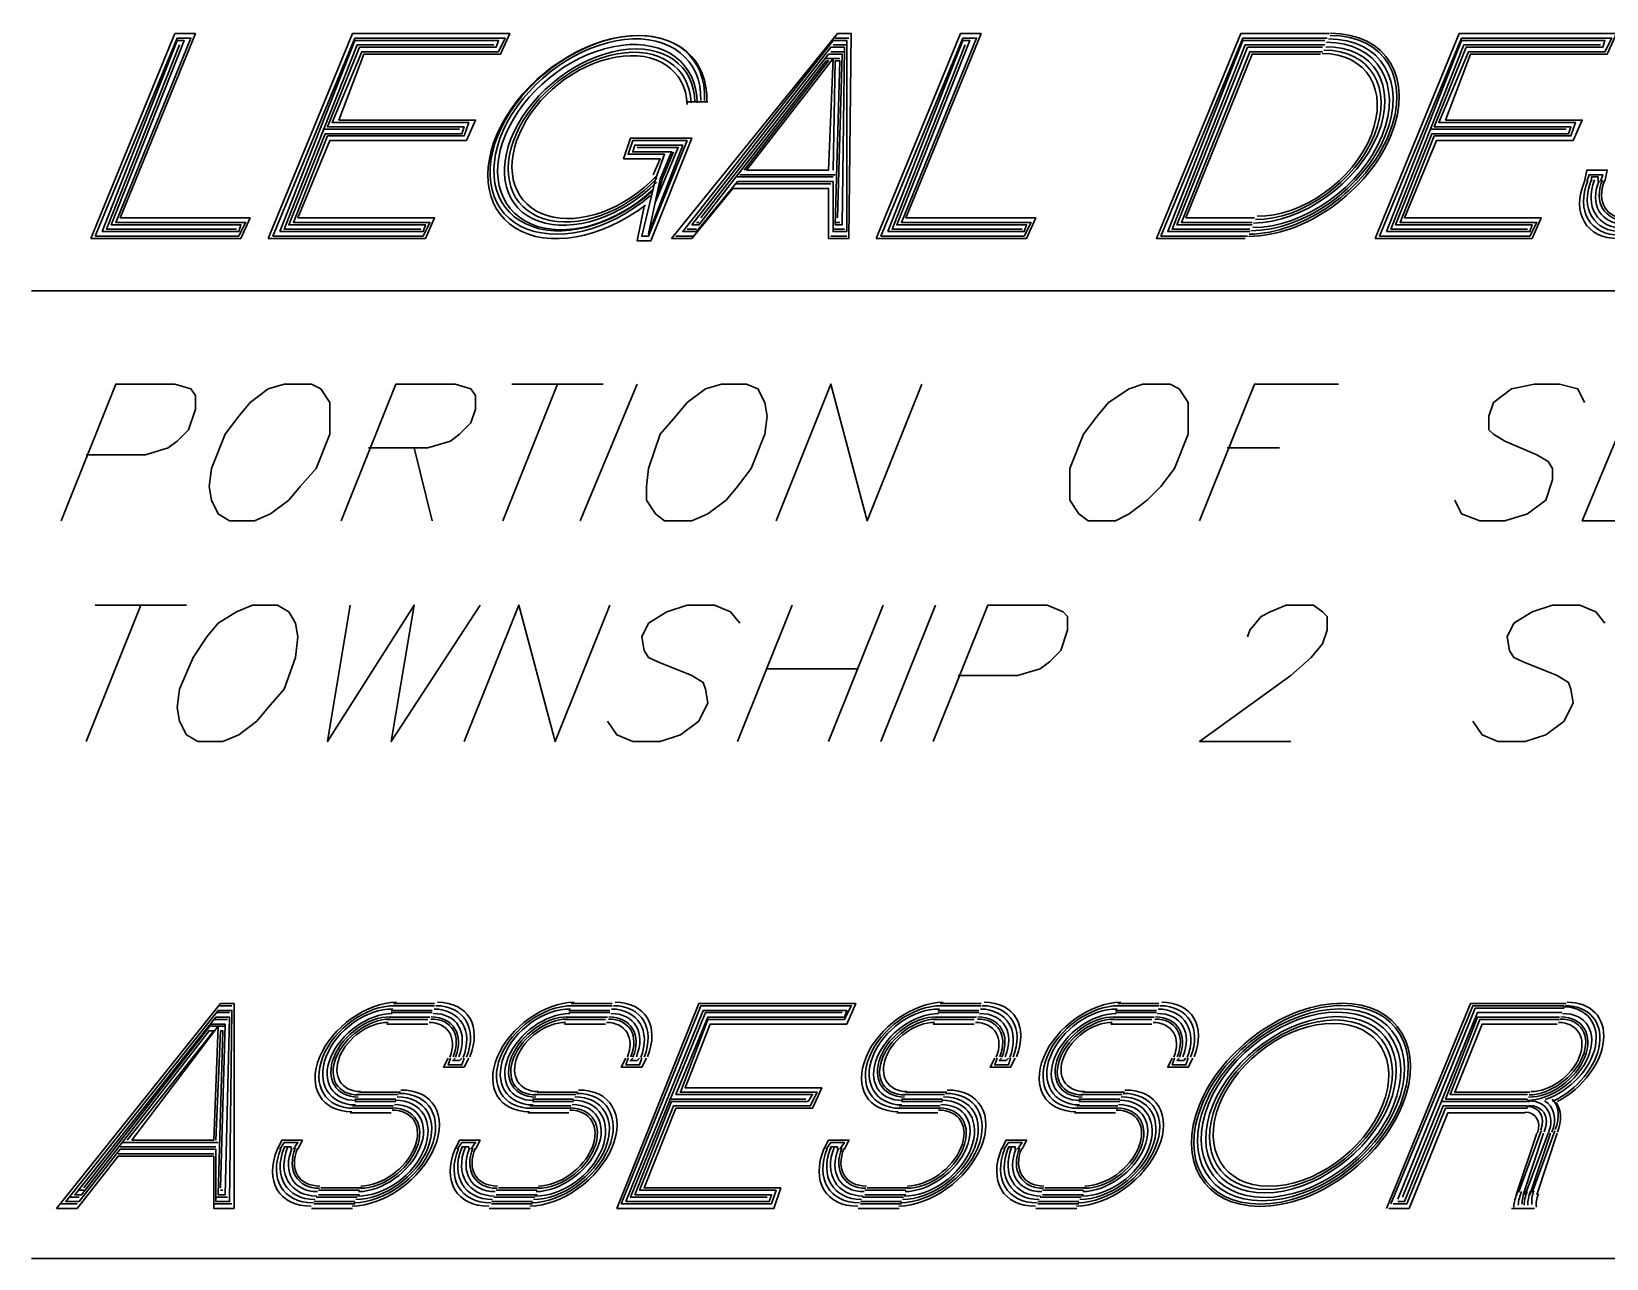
# Model space of a CAD drawing. Header units: feet. Extents: x 7 to 2308, y -319 to 1396.
# Drawn here: x 297.37 to 334.24, y 1362.48 to 1391.21 of the extents above; entities that cross this region are included whole.
import ezdxf

# ---------------------------------------------------------------- set-up
doc = ezdxf.new("R2010")
doc.units = ezdxf.units.FT
doc.header["$MEASUREMENT"] = 0
doc.layers.add('PDF_TBLKTXT', color=7, linetype='Continuous')

msp = doc.modelspace()

# ---------------------------------------------------------------- linework, layer by layer
at = {"layer": 'PDF_TBLKTXT', "lineweight": 30}
for points in [[(298.754, 1386.363), (300.726, 1391.161), (301.206, 1391.161), (299.447, 1386.842), (302.486, 1386.842), (302.272, 1386.363)], [(298.861, 1386.416), (300.78, 1391.054), (301.1, 1391.054), (299.34, 1386.736), (302.379, 1386.736), (302.219, 1386.416)], [(299.02, 1386.523), (300.78, 1391.001), (300.94, 1391.001), (299.234, 1386.682), (302.272, 1386.682), (302.219, 1386.523)], [(302.912, 1386.363), (304.885, 1391.161), (308.563, 1391.161), (308.35, 1390.681), (305.151, 1390.681), (304.565, 1389.135), (307.763, 1389.135), (307.55, 1388.655), (304.352, 1388.655), (303.605, 1386.842), (306.804, 1386.842), (306.591, 1386.363)], [(303.019, 1386.416), (304.938, 1391.054), (308.456, 1391.054), (308.297, 1390.734), (305.098, 1390.734), (304.405, 1389.081), (307.603, 1389.081), (307.497, 1388.762), (304.298, 1388.762), (303.499, 1386.736), (306.697, 1386.736), (306.537, 1386.416)], [(303.179, 1386.523), (304.938, 1391.001), (308.297, 1391.001), (308.243, 1390.841), (305.045, 1390.841), (304.298, 1388.975), (307.497, 1388.975), (307.444, 1388.815), (304.245, 1388.815), (303.392, 1386.682), (306.591, 1386.682), (306.537, 1386.523)], [(312.348, 1386.363), (316.24, 1391.161), (316.56, 1391.161), (316.506, 1386.363), (316.027, 1386.363), (316.027, 1387.535), (313.788, 1387.535), (312.828, 1386.363)], [(312.935, 1386.523), (312.615, 1386.523), (316.133, 1391.001), (316.453, 1391.001), (316.453, 1386.523), (316.133, 1386.523), (316.133, 1387.695), (313.894, 1387.695)], [(317.146, 1386.363), (319.119, 1391.161), (319.598, 1391.161), (317.839, 1386.842), (320.878, 1386.842), (320.665, 1386.363)], [(317.253, 1386.416), (319.172, 1391.054), (319.492, 1391.054), (317.732, 1386.736), (320.771, 1386.736), (320.611, 1386.416)], [(317.413, 1386.523), (319.172, 1391.001), (319.332, 1391.001), (317.626, 1386.682), (320.665, 1386.682), (320.611, 1386.523)], [(328.821, 1386.363), (330.794, 1391.161), (334.472, 1391.161), (334.259, 1390.681), (331.06, 1390.681), (330.474, 1389.135), (333.672, 1389.135), (333.459, 1388.655), (330.26, 1388.655), (329.514, 1386.842), (332.713, 1386.842), (332.5, 1386.363)], [(328.928, 1386.416), (330.847, 1391.054), (334.365, 1391.054), (334.205, 1390.734), (331.007, 1390.734), (330.314, 1389.081), (333.512, 1389.081), (333.406, 1388.762), (330.207, 1388.762), (329.407, 1386.736), (332.606, 1386.736), (332.446, 1386.416)], [(329.088, 1386.523), (330.847, 1391.001), (334.205, 1391.001), (334.152, 1390.841), (330.953, 1390.841), (330.207, 1388.975), (333.406, 1388.975), (333.352, 1388.815), (330.154, 1388.815), (329.301, 1386.682), (332.5, 1386.682), (332.446, 1386.523)], [(314.107, 1387.962), (316.133, 1390.574), (316.027, 1387.962)], [(312.721, 1388.655), (311.442, 1388.655), (311.335, 1388.335), (312.188, 1388.335), (311.975, 1387.749), (311.655, 1386.416), (311.815, 1386.416)], [(312.615, 1388.548), (311.495, 1388.548), (311.442, 1388.388), (312.348, 1388.388), (312.082, 1387.749), (311.815, 1386.469)], [(303.285, 1382.951), (302.912, 1382.844), (302.486, 1382.524), (302.219, 1382.204), (301.899, 1381.778), (301.579, 1380.978), (301.526, 1380.552), (301.579, 1380.232), (301.739, 1379.912), (302.006, 1379.752), (302.592, 1379.752), (302.965, 1379.912), (303.392, 1380.232), (303.659, 1380.552), (304.032, 1380.978), (304.352, 1381.778), (304.352, 1382.204), (304.352, 1382.524), (304.138, 1382.844), (303.925, 1382.951)], [(313.521, 1382.951), (313.148, 1382.844), (312.721, 1382.524), (312.455, 1382.204), (312.082, 1381.778), (311.815, 1380.978), (311.762, 1380.552), (311.762, 1380.232), (311.975, 1379.912), (312.188, 1379.752), (312.828, 1379.752), (313.201, 1379.912), (313.628, 1380.232), (313.894, 1380.552), (314.214, 1380.978), (314.534, 1381.778), (314.587, 1382.204), (314.534, 1382.524), (314.374, 1382.844), (314.107, 1382.951)], [(323.383, 1382.951), (323.064, 1382.844), (322.584, 1382.524), (322.317, 1382.204), (321.997, 1381.778), (321.677, 1380.978), (321.677, 1380.552), (321.677, 1380.232), (321.891, 1379.912), (322.104, 1379.752), (322.744, 1379.752), (323.064, 1379.912), (323.49, 1380.232), (323.81, 1380.552), (324.13, 1380.978), (324.45, 1381.778), (324.45, 1382.204), (324.45, 1382.524), (324.236, 1382.844), (324.023, 1382.951)], [(302.539, 1377.78), (302.166, 1377.62), (301.739, 1377.353), (301.473, 1377.033), (301.153, 1376.553), (300.833, 1375.807), (300.78, 1375.381), (300.833, 1375.061), (300.993, 1374.741), (301.26, 1374.581), (301.846, 1374.581), (302.219, 1374.741), (302.646, 1375.061), (302.912, 1375.381), (303.285, 1375.807), (303.552, 1376.553), (303.605, 1377.033), (303.552, 1377.353), (303.392, 1377.62), (303.125, 1377.78)], [(297.954, 1363.652), (301.793, 1368.45), (302.112, 1368.45), (302.112, 1363.652), (301.633, 1363.652), (301.633, 1364.878), (299.394, 1364.878), (298.434, 1363.652)], [(311.069, 1363.652), (312.988, 1368.45), (316.666, 1368.45), (316.453, 1367.97), (313.254, 1367.97), (312.668, 1366.478), (315.867, 1366.478), (315.653, 1365.998), (312.455, 1365.998), (311.708, 1364.132), (314.907, 1364.132), (314.747, 1363.652)], [(311.175, 1363.759), (313.041, 1368.397), (316.56, 1368.397), (316.4, 1368.077), (313.201, 1368.077), (312.561, 1366.371), (315.76, 1366.371), (315.6, 1366.051), (312.401, 1366.051), (311.602, 1364.079), (314.8, 1364.079), (314.694, 1363.759)], [(298.487, 1363.812), (298.168, 1363.812), (301.739, 1368.29), (302.059, 1368.29), (302.006, 1363.812), (301.686, 1363.812), (301.686, 1365.038), (299.447, 1365.038)], [(311.282, 1363.812), (313.094, 1368.29), (316.453, 1368.29), (316.4, 1368.13), (313.201, 1368.13), (312.455, 1366.318), (315.653, 1366.318), (315.547, 1366.158), (312.348, 1366.158), (311.495, 1363.972), (314.694, 1363.972), (314.64, 1363.812)], [(299.714, 1365.252), (301.739, 1367.917), (301.633, 1365.252)]]:
    msp.add_lwpolyline(points, close=True, dxfattribs=at)
for points in [[(300.833, 1390.894), (299.127, 1386.576), (302.166, 1386.576)], [(306.484, 1386.576), (303.285, 1386.576), (304.991, 1390.894), (308.19, 1390.894)], [(314.054, 1387.962), (316.027, 1390.521), (315.973, 1390.521), (312.988, 1386.682), (312.828, 1386.682), (316.08, 1390.841), (316.4, 1390.841), (316.346, 1386.682), (316.186, 1386.682), (316.293, 1390.521), (316.186, 1390.521), (316.133, 1387.962)], [(316.453, 1390.894), (316.133, 1390.894)], [(316.186, 1391.054), (316.506, 1391.054)], [(319.225, 1390.894), (317.519, 1386.576), (320.558, 1386.576)], [(325.782, 1386.363), (323.703, 1386.363), (325.676, 1391.161), (327.755, 1391.161)], [(325.836, 1386.416), (323.81, 1386.416), (325.729, 1391.054), (327.702, 1391.054)], [(325.889, 1386.523), (323.97, 1386.523), (325.729, 1391.001), (327.648, 1391.001)], [(325.889, 1386.576), (324.076, 1386.576), (325.782, 1390.894), (327.648, 1390.894)], [(325.942, 1386.682), (324.183, 1386.682), (325.836, 1390.841), (327.595, 1390.841)], [(332.393, 1386.576), (329.194, 1386.576), (330.9, 1390.894), (334.099, 1390.894)], [(313.041, 1386.842), (316.027, 1390.681), (316.346, 1390.681), (316.24, 1386.842)], [(316.293, 1390.574), (315.973, 1390.574)], [(316.08, 1390.734), (316.4, 1390.734)], [(325.942, 1386.736), (324.29, 1386.736), (325.889, 1390.734), (327.595, 1390.734)], [(325.996, 1386.842), (324.396, 1386.842), (325.942, 1390.681), (327.542, 1390.681)], [(312.721, 1389.561), (313.201, 1389.561)], [(307.39, 1388.922), (304.192, 1388.922)], [(311.708, 1387.109), (311.548, 1386.309), (311.868, 1386.309), (312.828, 1388.708), (311.389, 1388.708), (311.229, 1388.228), (312.082, 1388.228), (311.922, 1387.855)], [(333.299, 1388.922), (330.101, 1388.922)], [(312.401, 1388.388), (312.135, 1387.749), (311.975, 1387.216), (312.508, 1388.495), (311.548, 1388.495)], [(334.205, 1387.695), (334.259, 1387.962), (333.779, 1387.962), (333.726, 1387.695)], [(316.08, 1387.642), (313.841, 1387.642)], [(313.894, 1387.802), (316.133, 1387.802)], [(316.186, 1387.855), (313.947, 1387.855)], [(334.099, 1387.695), (334.152, 1387.855), (333.832, 1387.855), (333.779, 1387.695)], [(334.046, 1387.695), (334.046, 1387.802), (333.886, 1387.802), (333.886, 1387.695)], [(312.455, 1386.416), (312.881, 1386.416)], [(312.935, 1386.576), (312.721, 1386.576)], [(312.935, 1386.736), (312.988, 1386.736)], [(316.453, 1386.416), (316.08, 1386.416)], [(316.133, 1386.576), (316.4, 1386.576)], [(316.293, 1386.736), (316.186, 1386.736)], [(366.778, 1385.136), (297.368, 1385.136)], [(298.061, 1379.752), (299.34, 1382.951), (300.726, 1382.951), (301.1, 1382.844), (301.206, 1382.684), (301.206, 1382.364), (301.046, 1381.885), (300.78, 1381.618), (300.566, 1381.458), (300.033, 1381.298), (298.647, 1381.298)], [(304.618, 1379.752), (305.898, 1382.951), (307.284, 1382.951), (307.657, 1382.844), (307.763, 1382.684), (307.763, 1382.364), (307.657, 1382.044), (307.39, 1381.778), (307.177, 1381.618), (306.644, 1381.458), (305.258, 1381.458)], [(309.683, 1382.951), (308.403, 1379.752)], [(308.616, 1382.951), (310.749, 1382.951)], [(311.548, 1382.951), (310.216, 1379.752)], [(314.8, 1379.752), (316.08, 1382.951), (316.933, 1379.752), (318.212, 1382.951)], [(324.716, 1379.752), (325.996, 1382.951), (327.968, 1382.951)], [(333.726, 1382.524), (333.566, 1382.844), (333.139, 1382.951), (332.553, 1382.951), (332.02, 1382.844), (331.593, 1382.524), (331.487, 1382.204), (331.487, 1381.885), (331.593, 1381.778), (331.86, 1381.618), (332.606, 1381.298), (332.873, 1381.138), (332.979, 1380.978), (332.979, 1380.712), (332.819, 1380.232), (332.393, 1379.912), (331.86, 1379.752), (331.273, 1379.752), (330.847, 1379.912), (330.687, 1380.232)], [(335.645, 1379.752), (333.672, 1379.752), (335.005, 1382.951), (336.978, 1382.951)], [(306.324, 1381.458), (306.751, 1379.752)], [(325.356, 1381.458), (326.582, 1381.458)], [(299.927, 1377.78), (298.647, 1374.581)], [(298.861, 1377.78), (300.993, 1377.78)], [(304.831, 1377.78), (304.298, 1374.581), (306.324, 1377.78), (305.791, 1374.581), (307.87, 1377.78)], [(307.497, 1374.581), (308.776, 1377.78), (309.629, 1374.581), (310.909, 1377.78)], [(313.947, 1377.353), (313.734, 1377.62), (313.361, 1377.78), (312.721, 1377.78), (312.241, 1377.62), (311.815, 1377.353), (311.655, 1377.033), (311.708, 1376.713), (311.815, 1376.553), (312.028, 1376.447), (312.828, 1376.127), (313.094, 1375.967), (313.148, 1375.807), (313.201, 1375.487), (312.988, 1375.061), (312.561, 1374.741), (312.082, 1374.581), (311.442, 1374.581), (311.069, 1374.741), (310.855, 1375.061)], [(315.174, 1377.78), (313.894, 1374.581)], [(317.306, 1377.78), (316.027, 1374.581)], [(318.532, 1377.78), (317.253, 1374.581)], [(318.479, 1374.581), (319.758, 1377.78), (321.144, 1377.78), (321.518, 1377.62), (321.624, 1377.513), (321.624, 1377.193), (321.464, 1376.713), (321.198, 1376.447), (320.984, 1376.287), (320.451, 1376.127), (319.065, 1376.127)], [(325.836, 1377.033), (325.889, 1377.193), (326.156, 1377.513), (326.369, 1377.62), (326.742, 1377.78), (327.382, 1377.78), (327.595, 1377.62), (327.702, 1377.513), (327.702, 1377.193), (327.595, 1376.873), (327.328, 1376.553), (326.849, 1376.127), (324.716, 1374.581), (326.849, 1374.581)], [(334.205, 1377.353), (333.992, 1377.62), (333.619, 1377.78), (332.979, 1377.78), (332.5, 1377.62), (332.073, 1377.353), (331.913, 1377.033), (331.966, 1376.713), (332.073, 1376.553), (332.286, 1376.447), (333.086, 1376.127), (333.352, 1375.967), (333.406, 1375.807), (333.459, 1375.487), (333.246, 1375.061), (332.819, 1374.741), (332.34, 1374.581), (331.7, 1374.581), (331.327, 1374.741), (331.113, 1375.061)], [(314.587, 1376.287), (316.72, 1376.287)], [(301.739, 1368.397), (302.059, 1368.397)], [(306.804, 1368.45), (305.844, 1368.45)], [(306.804, 1368.397), (305.844, 1368.397)], [(310.962, 1368.45), (310.002, 1368.45)], [(310.962, 1368.397), (310.002, 1368.397)], [(319.598, 1368.45), (318.639, 1368.45)], [(319.598, 1368.397), (318.639, 1368.397)], [(323.757, 1368.45), (322.797, 1368.45)], [(323.757, 1368.397), (322.797, 1368.397)], [(333.299, 1368.45), (331.06, 1368.45), (329.088, 1363.652)], [(329.194, 1363.759), (331.113, 1368.397), (333.246, 1368.397)], [(329.354, 1363.866), (331.167, 1368.344), (333.246, 1368.344)], [(299.607, 1365.252), (301.633, 1367.811), (301.526, 1367.811), (298.541, 1363.972), (298.381, 1363.972), (301.686, 1368.13), (302.006, 1368.13), (301.899, 1363.972), (301.739, 1363.972), (301.846, 1367.811), (301.793, 1367.811), (301.686, 1365.252)], [(301.633, 1368.077), (301.953, 1368.077)], [(302.006, 1368.237), (301.686, 1368.237)], [(305.684, 1368.077), (306.644, 1368.077)], [(305.738, 1368.13), (306.697, 1368.13)], [(306.751, 1368.29), (305.791, 1368.29)], [(305.791, 1368.237), (306.751, 1368.237)], [(309.843, 1368.077), (310.802, 1368.077)], [(309.896, 1368.13), (310.855, 1368.13)], [(310.909, 1368.29), (309.949, 1368.29)], [(309.949, 1368.237), (310.909, 1368.237)], [(314.587, 1363.919), (311.389, 1363.919), (313.148, 1368.237), (316.346, 1368.237)], [(318.479, 1368.077), (319.438, 1368.077)], [(318.532, 1368.13), (319.492, 1368.13)], [(319.545, 1368.29), (318.585, 1368.29)], [(318.585, 1368.237), (319.545, 1368.237)], [(322.637, 1368.077), (323.597, 1368.077)], [(322.69, 1368.13), (323.65, 1368.13)], [(323.703, 1368.29), (322.744, 1368.29)], [(322.744, 1368.237), (323.703, 1368.237)], [(329.461, 1363.919), (331.22, 1368.237), (333.193, 1368.237)], [(332.393, 1366.211), (330.474, 1366.211), (331.22, 1368.13), (333.139, 1368.13)], [(332.393, 1366.318), (330.58, 1366.318), (331.273, 1368.077), (333.139, 1368.077)], [(298.594, 1364.132), (301.579, 1367.97), (301.899, 1367.97), (301.793, 1364.132)], [(301.899, 1367.917), (301.579, 1367.917)], [(305.684, 1367.97), (306.644, 1367.97)], [(309.843, 1367.97), (310.802, 1367.97)], [(318.479, 1367.97), (319.438, 1367.97)], [(322.637, 1367.97), (323.597, 1367.97)], [(332.446, 1366.371), (330.687, 1366.371), (331.327, 1367.97), (333.086, 1367.97)], [(307.124, 1367.171), (307.017, 1366.958), (307.497, 1366.958), (307.603, 1367.171)], [(307.177, 1367.171), (307.124, 1367.011), (307.444, 1367.011), (307.497, 1367.171)], [(307.284, 1367.171), (307.23, 1367.118), (307.39, 1367.118), (307.444, 1367.171)], [(311.282, 1367.171), (311.175, 1366.958), (311.655, 1366.958), (311.762, 1367.171)], [(311.335, 1367.171), (311.282, 1367.011), (311.602, 1367.011), (311.655, 1367.171)], [(311.442, 1367.171), (311.389, 1367.118), (311.548, 1367.118), (311.602, 1367.171)], [(319.918, 1367.171), (319.812, 1366.958), (320.291, 1366.958), (320.398, 1367.171)], [(319.972, 1367.171), (319.918, 1367.011), (320.238, 1367.011), (320.291, 1367.171)], [(320.078, 1367.171), (320.025, 1367.118), (320.185, 1367.118), (320.238, 1367.171)], [(324.076, 1367.171), (323.97, 1366.958), (324.45, 1366.958), (324.556, 1367.171)], [(324.13, 1367.171), (324.076, 1367.011), (324.396, 1367.011), (324.45, 1367.171)], [(324.236, 1367.171), (324.183, 1367.118), (324.343, 1367.118), (324.396, 1367.171)], [(305.898, 1366.211), (304.938, 1366.211)], [(305.898, 1366.158), (304.938, 1366.158)], [(305.951, 1366.318), (304.991, 1366.318)], [(306.004, 1366.371), (305.045, 1366.371)], [(310.056, 1366.211), (309.096, 1366.211)], [(310.056, 1366.158), (309.096, 1366.158)], [(310.109, 1366.318), (309.149, 1366.318)], [(310.162, 1366.371), (309.203, 1366.371)], [(315.493, 1366.211), (312.295, 1366.211)], [(318.692, 1366.211), (317.732, 1366.211)], [(318.692, 1366.158), (317.732, 1366.158)], [(318.745, 1366.318), (317.786, 1366.318)], [(318.799, 1366.371), (317.839, 1366.371)], [(322.85, 1366.211), (321.891, 1366.211)], [(322.85, 1366.158), (321.891, 1366.158)], [(322.904, 1366.318), (321.944, 1366.318)], [(322.957, 1366.371), (321.997, 1366.371)], [(330.367, 1366.158), (332.34, 1366.158), (332.446, 1366.158)], [(304.831, 1365.891), (305.791, 1365.891)], [(304.885, 1366.051), (305.844, 1366.051)], [(304.885, 1365.998), (305.844, 1365.998)], [(308.99, 1365.891), (309.949, 1365.891)], [(309.043, 1366.051), (310.002, 1366.051)], [(309.043, 1365.998), (310.002, 1365.998)], [(317.626, 1365.891), (318.585, 1365.891)], [(317.679, 1366.051), (318.639, 1366.051)], [(317.679, 1365.998), (318.639, 1365.998)], [(321.784, 1365.891), (322.744, 1365.891)], [(321.837, 1366.051), (322.797, 1366.051)], [(321.837, 1365.998), (322.797, 1365.998)], [(329.141, 1363.652), (329.621, 1363.652), (330.527, 1365.891), (332.34, 1365.891)], [(332.393, 1365.998), (330.474, 1365.998), (329.567, 1363.759), (329.248, 1363.759)], [(332.393, 1366.051), (330.42, 1366.051), (329.514, 1363.812), (329.354, 1363.812)], [(332.606, 1365.412), (332.126, 1363.972)], [(332.18, 1364.026), (332.713, 1365.465)], [(332.286, 1363.972), (332.766, 1365.412)], [(332.873, 1365.412), (332.34, 1363.972)], [(332.926, 1365.412), (332.446, 1363.972)], [(333.033, 1365.465), (332.5, 1364.026)], [(332.606, 1363.972), (333.086, 1365.412)], [(299.447, 1365.092), (301.686, 1365.092)], [(301.739, 1365.198), (299.5, 1365.198)], [(303.605, 1365.038), (303.712, 1365.252), (303.232, 1365.252), (303.125, 1365.038)], [(303.499, 1365.038), (303.605, 1365.198), (303.285, 1365.198), (303.179, 1365.038)], [(303.445, 1365.038), (303.445, 1365.092), (303.285, 1365.092), (303.285, 1365.038)], [(307.763, 1365.038), (307.87, 1365.252), (307.39, 1365.252), (307.284, 1365.038)], [(307.657, 1365.038), (307.763, 1365.198), (307.444, 1365.198), (307.337, 1365.038)], [(307.603, 1365.038), (307.603, 1365.092), (307.444, 1365.092), (307.444, 1365.038)], [(316.4, 1365.038), (316.506, 1365.252), (316.027, 1365.252), (315.92, 1365.038)], [(316.293, 1365.038), (316.4, 1365.198), (316.08, 1365.198), (315.973, 1365.038)], [(316.24, 1365.038), (316.24, 1365.092), (316.08, 1365.092), (316.08, 1365.038)], [(320.558, 1365.038), (320.665, 1365.252), (320.185, 1365.252), (320.078, 1365.038)], [(320.451, 1365.038), (320.558, 1365.198), (320.238, 1365.198), (320.131, 1365.038)], [(320.398, 1365.038), (320.398, 1365.092), (320.238, 1365.092), (320.238, 1365.038)], [(301.633, 1364.932), (299.394, 1364.932)], [(298.487, 1364.079), (298.594, 1364.079)], [(301.846, 1364.079), (301.793, 1364.079)], [(305.045, 1364.079), (304.085, 1364.079)], [(305.045, 1363.972), (304.085, 1363.972)], [(305.098, 1364.132), (304.138, 1364.132)], [(309.203, 1364.079), (308.243, 1364.079)], [(309.203, 1363.972), (308.243, 1363.972)], [(309.256, 1364.132), (308.297, 1364.132)], [(317.839, 1364.079), (316.88, 1364.079)], [(317.839, 1363.972), (316.88, 1363.972)], [(317.892, 1364.132), (316.933, 1364.132)], [(321.997, 1364.079), (321.038, 1364.079)], [(321.997, 1363.972), (321.038, 1363.972)], [(322.051, 1364.132), (321.091, 1364.132)], [(298.061, 1363.759), (298.434, 1363.759)], [(298.487, 1363.919), (298.274, 1363.919)], [(302.059, 1363.759), (301.633, 1363.759)], [(301.686, 1363.919), (301.953, 1363.919)], [(303.925, 1363.652), (304.885, 1363.652)], [(303.978, 1363.812), (304.938, 1363.812)], [(303.978, 1363.759), (304.938, 1363.759)], [(304.032, 1363.919), (304.991, 1363.919)], [(308.083, 1363.652), (309.043, 1363.652)], [(308.137, 1363.812), (309.096, 1363.812)], [(308.137, 1363.759), (309.096, 1363.759)], [(308.19, 1363.919), (309.149, 1363.919)], [(316.72, 1363.652), (317.679, 1363.652)], [(316.773, 1363.812), (317.732, 1363.812)], [(316.773, 1363.759), (317.732, 1363.759)], [(316.826, 1363.919), (317.786, 1363.919)], [(320.878, 1363.652), (321.837, 1363.652)], [(320.931, 1363.812), (321.891, 1363.812)], [(320.931, 1363.759), (321.891, 1363.759)], [(320.984, 1363.919), (321.944, 1363.919)], [(332.02, 1363.652), (332.553, 1363.652)], [(380.905, 1362.48), (297.368, 1362.48)]]:
    msp.add_lwpolyline(points, dxfattribs=at)
for centre, radius, start, end in [((333.246, 1363.573), 1.182, 158.1591, 174.6353), ((333.245, 1363.626), 1.077, 157.116, 174.4491), ((333.233, 1363.684), 0.975, 157.6, 176.1747)]:
    msp.add_arc(centre, radius, start, end, dxfattribs=at)
for points in [[(313.125, 1389.593), (313.17, 1390.587), (312.435, 1391.208), (311.338, 1391.102)], [(311.386, 1391.105), (310.287, 1391.022), (309.092, 1390.238), (308.465, 1389.189)], [(311.338, 1391.102), (310.241, 1390.996), (309.061, 1390.19), (308.467, 1389.142)], [(311.252, 1391.02), (310.183, 1390.899), (309.052, 1390.101), (308.506, 1389.082)], [(311.17, 1390.884), (310.129, 1390.751), (309.048, 1389.963), (308.549, 1388.973)], [(312.809, 1389.541), (312.773, 1390.383), (312.06, 1390.857), (311.085, 1390.686)], [(312.898, 1389.55), (312.885, 1390.427), (312.166, 1390.931), (311.16, 1390.769)], [(312.95, 1389.536), (312.945, 1390.462), (312.211, 1391.017), (311.17, 1390.884)], [(313.038, 1389.593), (313.057, 1390.552), (312.322, 1391.14), (311.252, 1391.02)], [(313.178, 1389.547), (313.218, 1390.552), (312.485, 1391.189), (311.386, 1391.105)], [(328.886, 1388.798), (329.352, 1389.938), (328.806, 1390.857), (327.666, 1390.852)], [(328.99, 1388.776), (329.468, 1389.974), (328.884, 1390.95), (327.687, 1390.957)], [(329.069, 1388.787), (329.57, 1390.028), (328.97, 1391.035), (327.729, 1391.035)], [(329.147, 1388.798), (329.672, 1390.082), (329.056, 1391.119), (327.772, 1391.114)], [(329.199, 1388.788), (329.73, 1390.101), (329.095, 1391.165), (327.782, 1391.166)], [(311.16, 1390.769), (310.155, 1390.607), (309.124, 1389.822), (308.669, 1388.87)], [(311.085, 1390.686), (310.111, 1390.515), (309.131, 1389.743), (308.72, 1388.823)], [(311.049, 1390.609), (310.11, 1390.446), (309.173, 1389.701), (308.789, 1388.814)], [(312.72, 1389.5), (312.681, 1390.313), (311.989, 1390.773), (311.049, 1390.609)], [(328.729, 1388.776), (329.148, 1389.829), (328.634, 1390.689), (327.581, 1390.696)], [(328.808, 1388.787), (329.25, 1389.883), (328.72, 1390.773), (327.623, 1390.774)], [(308.465, 1389.189), (307.837, 1388.14), (307.932, 1387.084), (308.695, 1386.607)], [(308.467, 1389.142), (307.874, 1388.095), (308.018, 1387.07), (308.817, 1386.652)], [(308.506, 1389.082), (307.961, 1388.063), (308.139, 1387.083), (308.94, 1386.702)], [(308.549, 1388.973), (308.05, 1387.984), (308.262, 1387.047), (309.061, 1386.701)], [(308.669, 1388.87), (308.213, 1387.917), (308.451, 1387.046), (309.244, 1386.764)], [(308.72, 1388.823), (308.308, 1387.902), (308.573, 1387.075), (309.359, 1386.824)], [(308.789, 1388.814), (308.405, 1387.926), (308.676, 1387.131), (309.442, 1386.896)], [(325.862, 1386.411), (327.175, 1386.41), (328.669, 1387.474), (329.199, 1388.788)], [(325.872, 1386.463), (327.156, 1386.468), (328.623, 1387.514), (329.147, 1388.798)], [(325.915, 1386.541), (327.156, 1386.541), (328.568, 1387.546), (329.069, 1388.787)], [(325.957, 1386.62), (327.155, 1386.613), (328.513, 1387.579), (328.99, 1388.776)], [(325.978, 1386.724), (327.118, 1386.729), (328.42, 1387.658), (328.886, 1388.798)], [(326.021, 1386.803), (327.117, 1386.802), (328.365, 1387.69), (328.808, 1388.787)], [(326.063, 1386.881), (327.117, 1386.874), (328.31, 1387.723), (328.729, 1388.776)], [(309.244, 1386.764), (310.037, 1386.481), (311.178, 1386.86), (312.004, 1387.68)], [(309.359, 1386.824), (310.145, 1386.574), (311.245, 1386.966), (312.017, 1387.771)], [(309.442, 1386.896), (310.209, 1386.66), (311.268, 1387.047), (311.997, 1387.829)], [(333.726, 1387.703), (333.413, 1386.953), (333.767, 1386.353), (334.517, 1386.363)], [(333.805, 1387.714), (333.515, 1387.007), (333.853, 1386.438), (334.56, 1386.442)], [(333.883, 1387.725), (333.617, 1387.061), (333.939, 1386.522), (334.602, 1386.52)], [(333.962, 1387.736), (333.718, 1387.115), (334.024, 1386.606), (334.645, 1386.599)], [(334.066, 1387.715), (333.835, 1387.152), (334.103, 1386.699), (334.666, 1386.703)], [(334.144, 1387.726), (333.936, 1387.206), (334.189, 1386.783), (334.708, 1386.781)], [(334.197, 1387.715), (333.995, 1387.224), (334.228, 1386.83), (334.719, 1386.834)], [(308.817, 1386.652), (309.617, 1386.233), (310.87, 1386.526), (311.863, 1387.365)], [(308.94, 1386.702), (309.741, 1386.32), (310.96, 1386.636), (311.9, 1387.467)], [(309.061, 1386.701), (309.861, 1386.356), (311.044, 1386.69), (311.93, 1387.513)], [(308.695, 1386.607), (309.459, 1386.131), (310.704, 1386.35), (311.74, 1387.144)], [(305.916, 1368.478), (305.209, 1368.473), (304.401, 1367.897), (304.111, 1367.19)], [(305.874, 1368.399), (305.21, 1368.401), (304.456, 1367.864), (304.189, 1367.2)], [(307.553, 1367.194), (307.819, 1367.858), (307.497, 1368.398), (306.833, 1368.399)], [(307.631, 1367.205), (307.921, 1367.912), (307.583, 1368.482), (306.876, 1368.478)], [(310.075, 1368.478), (309.368, 1368.473), (308.559, 1367.897), (308.269, 1367.19)], [(310.032, 1368.399), (309.368, 1368.401), (308.614, 1367.864), (308.347, 1367.2)], [(311.711, 1367.194), (311.977, 1367.858), (311.655, 1368.398), (310.992, 1368.399)], [(311.789, 1367.205), (312.079, 1367.912), (311.741, 1368.482), (311.034, 1368.478)], [(318.711, 1368.478), (318.004, 1368.473), (317.196, 1367.897), (316.905, 1367.19)], [(318.668, 1368.399), (318.005, 1368.401), (317.25, 1367.864), (316.984, 1367.2)], [(320.347, 1367.194), (320.614, 1367.858), (320.292, 1368.398), (319.628, 1368.399)], [(320.425, 1367.205), (320.716, 1367.912), (320.378, 1368.482), (319.671, 1368.478)], [(322.869, 1368.478), (322.162, 1368.473), (321.354, 1367.897), (321.064, 1367.19)], [(322.827, 1368.399), (322.163, 1368.401), (321.409, 1367.864), (321.142, 1367.2)], [(324.505, 1367.194), (324.772, 1367.858), (324.45, 1368.398), (323.786, 1368.399)], [(324.584, 1367.205), (324.874, 1367.912), (324.536, 1368.482), (323.829, 1368.478)], [(328.049, 1368.456), (326.736, 1368.456), (325.241, 1367.392), (324.711, 1366.079)], [(328.038, 1368.403), (326.754, 1368.398), (325.288, 1367.352), (324.763, 1366.068)], [(329.414, 1366.088), (329.938, 1367.372), (329.322, 1368.409), (328.038, 1368.403)], [(329.466, 1366.077), (329.996, 1367.39), (329.362, 1368.455), (328.049, 1368.456)], [(333.98, 1367.452), (334.084, 1367.981), (333.771, 1368.368), (333.233, 1368.374)], [(334.079, 1367.506), (334.149, 1368.031), (333.819, 1368.398), (333.275, 1368.399)], [(334.172, 1367.59), (334.222, 1368.122), (333.877, 1368.481), (333.318, 1368.478)], [(305.831, 1368.321), (305.211, 1368.329), (304.511, 1367.832), (304.268, 1367.211)], [(305.81, 1368.216), (305.248, 1368.212), (304.604, 1367.753), (304.372, 1367.19)], [(305.768, 1368.138), (305.248, 1368.14), (304.659, 1367.72), (304.451, 1367.201)], [(305.757, 1368.086), (305.267, 1368.082), (304.705, 1367.681), (304.503, 1367.19)], [(305.715, 1368.007), (305.267, 1368.009), (304.76, 1367.649), (304.581, 1367.201)], [(307.161, 1367.194), (307.339, 1367.641), (307.122, 1368.005), (306.674, 1368.007)], [(307.239, 1367.205), (307.441, 1367.695), (307.207, 1368.09), (306.717, 1368.086)], [(307.291, 1367.194), (307.499, 1367.713), (307.247, 1368.136), (306.727, 1368.138)], [(307.37, 1367.205), (307.601, 1367.768), (307.333, 1368.22), (306.77, 1368.216)], [(307.474, 1367.184), (307.717, 1367.804), (307.411, 1368.313), (306.791, 1368.321)], [(309.99, 1368.321), (309.369, 1368.329), (308.669, 1367.832), (308.426, 1367.211)], [(309.968, 1368.216), (309.406, 1368.212), (308.762, 1367.753), (308.53, 1367.19)], [(309.926, 1368.138), (309.407, 1368.14), (308.817, 1367.72), (308.609, 1367.201)], [(309.915, 1368.086), (309.425, 1368.082), (308.863, 1367.681), (308.661, 1367.19)], [(309.873, 1368.007), (309.426, 1368.009), (308.918, 1367.649), (308.739, 1367.201)], [(311.319, 1367.194), (311.498, 1367.641), (311.28, 1368.005), (310.833, 1368.007)], [(311.397, 1367.205), (311.599, 1367.695), (311.366, 1368.09), (310.875, 1368.086)], [(311.449, 1367.194), (311.657, 1367.713), (311.405, 1368.136), (310.886, 1368.138)], [(311.528, 1367.205), (311.759, 1367.768), (311.491, 1368.22), (310.928, 1368.216)], [(311.632, 1367.184), (311.876, 1367.804), (311.57, 1368.313), (310.949, 1368.321)], [(318.626, 1368.321), (318.005, 1368.329), (317.305, 1367.832), (317.062, 1367.211)], [(318.605, 1368.216), (318.042, 1368.212), (317.398, 1367.753), (317.167, 1367.19)], [(318.562, 1368.138), (318.043, 1368.14), (317.453, 1367.72), (317.245, 1367.201)], [(318.552, 1368.086), (318.061, 1368.082), (317.5, 1367.681), (317.297, 1367.19)], [(318.509, 1368.007), (318.062, 1368.009), (317.554, 1367.649), (317.376, 1367.201)], [(319.955, 1367.194), (320.134, 1367.641), (319.916, 1368.005), (319.469, 1368.007)], [(320.034, 1367.205), (320.236, 1367.695), (320.002, 1368.09), (319.511, 1368.086)], [(320.086, 1367.194), (320.294, 1367.713), (320.041, 1368.136), (319.522, 1368.138)], [(320.164, 1367.205), (320.396, 1367.768), (320.127, 1368.22), (319.564, 1368.216)], [(320.269, 1367.184), (320.512, 1367.804), (320.206, 1368.313), (319.586, 1368.321)], [(322.784, 1368.321), (322.164, 1368.329), (321.464, 1367.832), (321.22, 1367.211)], [(322.763, 1368.216), (322.2, 1368.212), (321.556, 1367.753), (321.325, 1367.19)], [(322.721, 1368.138), (322.201, 1368.14), (321.611, 1367.72), (321.403, 1367.201)], [(322.71, 1368.086), (322.219, 1368.082), (321.658, 1367.681), (321.456, 1367.19)], [(322.667, 1368.007), (322.22, 1368.009), (321.713, 1367.649), (321.534, 1367.201)], [(324.113, 1367.194), (324.292, 1367.641), (324.074, 1368.005), (323.627, 1368.007)], [(324.192, 1367.205), (324.394, 1367.695), (324.16, 1368.09), (323.67, 1368.086)], [(324.244, 1367.194), (324.452, 1367.713), (324.2, 1368.136), (323.68, 1368.138)], [(324.322, 1367.205), (324.554, 1367.768), (324.285, 1368.22), (323.723, 1368.216)], [(324.427, 1367.184), (324.67, 1367.804), (324.364, 1368.313), (323.744, 1368.321)], [(327.996, 1368.325), (326.755, 1368.325), (325.343, 1367.32), (324.842, 1366.079)], [(327.953, 1368.247), (326.756, 1368.253), (325.398, 1367.287), (324.92, 1366.09)], [(327.932, 1368.142), (326.792, 1368.137), (325.49, 1367.209), (325.024, 1366.069)], [(327.89, 1368.064), (326.793, 1368.064), (325.545, 1367.176), (325.103, 1366.079)], [(327.847, 1367.985), (326.794, 1367.992), (325.6, 1367.144), (325.181, 1366.09)], [(328.996, 1366.066), (329.415, 1367.119), (328.9, 1367.978), (327.847, 1367.985)], [(329.074, 1366.076), (329.517, 1367.173), (328.986, 1368.063), (327.89, 1368.064)], [(329.153, 1366.087), (329.618, 1367.227), (329.072, 1368.147), (327.932, 1368.142)], [(329.257, 1366.066), (329.735, 1367.264), (329.151, 1368.24), (327.953, 1368.247)], [(329.335, 1366.077), (329.836, 1367.318), (329.237, 1368.324), (327.996, 1368.325)], [(333.603, 1367.194), (333.781, 1367.641), (333.564, 1368.005), (333.116, 1368.007)], [(333.681, 1367.205), (333.883, 1367.695), (333.649, 1368.09), (333.159, 1368.086)], [(333.733, 1367.194), (333.941, 1367.713), (333.689, 1368.136), (333.169, 1368.138)], [(333.812, 1367.205), (334.043, 1367.768), (333.775, 1368.22), (333.212, 1368.216)], [(332.805, 1366.204), (333.383, 1366.399), (333.875, 1366.922), (333.98, 1367.452)], [(332.976, 1366.155), (333.556, 1366.426), (334.008, 1366.98), (334.079, 1367.506)], [(333.097, 1366.153), (333.686, 1366.477), (334.121, 1367.058), (334.172, 1367.59)], [(304.111, 1367.19), (303.821, 1366.483), (304.159, 1365.913), (304.866, 1365.917)], [(304.189, 1367.2), (303.923, 1366.537), (304.245, 1365.997), (304.908, 1365.996)], [(304.268, 1367.211), (304.024, 1366.591), (304.33, 1366.082), (304.951, 1366.074)], [(304.372, 1367.19), (304.141, 1366.627), (304.409, 1366.174), (304.972, 1366.179)], [(304.451, 1367.201), (304.243, 1366.682), (304.495, 1366.259), (305.014, 1366.257)], [(304.503, 1367.19), (304.301, 1366.7), (304.534, 1366.305), (305.025, 1366.309)], [(304.581, 1367.201), (304.402, 1366.754), (304.62, 1366.39), (305.067, 1366.388)], [(308.269, 1367.19), (307.979, 1366.483), (308.317, 1365.913), (309.024, 1365.917)], [(308.347, 1367.2), (308.081, 1366.537), (308.403, 1365.997), (309.067, 1365.996)], [(308.426, 1367.211), (308.183, 1366.591), (308.489, 1366.082), (309.109, 1366.074)], [(308.53, 1367.19), (308.299, 1366.627), (308.567, 1366.174), (309.13, 1366.179)], [(308.609, 1367.201), (308.401, 1366.682), (308.653, 1366.259), (309.173, 1366.257)], [(308.661, 1367.19), (308.459, 1366.7), (308.693, 1366.305), (309.183, 1366.309)], [(308.739, 1367.201), (308.561, 1366.754), (308.778, 1366.39), (309.226, 1366.388)], [(316.905, 1367.19), (316.615, 1366.483), (316.953, 1365.913), (317.66, 1365.917)], [(316.984, 1367.2), (316.717, 1366.537), (317.039, 1365.997), (317.703, 1365.996)], [(317.062, 1367.211), (316.819, 1366.591), (317.125, 1366.082), (317.745, 1366.074)], [(317.167, 1367.19), (316.935, 1366.627), (317.204, 1366.174), (317.766, 1366.179)], [(317.245, 1367.201), (317.037, 1366.682), (317.289, 1366.259), (317.809, 1366.257)], [(317.297, 1367.19), (317.095, 1366.7), (317.329, 1366.305), (317.82, 1366.309)], [(317.376, 1367.201), (317.197, 1366.754), (317.415, 1366.39), (317.862, 1366.388)], [(321.064, 1367.19), (320.774, 1366.483), (321.112, 1365.913), (321.819, 1365.917)], [(321.142, 1367.2), (320.875, 1366.537), (321.197, 1365.997), (321.861, 1365.996)], [(321.22, 1367.211), (320.977, 1366.591), (321.283, 1366.082), (321.904, 1366.074)], [(321.325, 1367.19), (321.093, 1366.627), (321.362, 1366.174), (321.925, 1366.179)], [(321.403, 1367.201), (321.195, 1366.682), (321.448, 1366.259), (321.967, 1366.257)], [(321.456, 1367.19), (321.253, 1366.7), (321.487, 1366.305), (321.978, 1366.309)], [(321.534, 1367.201), (321.355, 1366.754), (321.573, 1366.39), (322.02, 1366.388)], [(332.374, 1366.179), (332.936, 1366.183), (333.58, 1366.642), (333.812, 1367.205)], [(332.416, 1366.257), (332.936, 1366.255), (333.525, 1366.675), (333.733, 1367.194)], [(332.427, 1366.309), (332.917, 1366.313), (333.479, 1366.714), (333.681, 1367.205)], [(332.469, 1366.388), (332.916, 1366.385), (333.424, 1366.746), (333.603, 1367.194)], [(306.568, 1365.051), (306.811, 1365.672), (306.505, 1366.181), (305.885, 1366.189)], [(306.646, 1365.062), (306.913, 1365.726), (306.591, 1366.265), (305.927, 1366.267)], [(306.725, 1365.073), (307.015, 1365.78), (306.677, 1366.35), (305.97, 1366.345)], [(306.803, 1365.084), (307.117, 1365.834), (306.763, 1366.434), (306.012, 1366.424)], [(310.726, 1365.051), (310.969, 1365.672), (310.663, 1366.181), (310.043, 1366.189)], [(310.804, 1365.062), (311.071, 1365.726), (310.749, 1366.265), (310.085, 1366.267)], [(310.883, 1365.073), (311.173, 1365.78), (310.835, 1366.35), (310.128, 1366.345)], [(310.961, 1365.084), (311.275, 1365.834), (310.921, 1366.434), (310.17, 1366.424)], [(319.362, 1365.051), (319.606, 1365.672), (319.3, 1366.181), (318.679, 1366.189)], [(319.441, 1365.062), (319.707, 1365.726), (319.385, 1366.265), (318.722, 1366.267)], [(319.519, 1365.073), (319.809, 1365.78), (319.471, 1366.35), (318.764, 1366.345)], [(319.598, 1365.084), (319.911, 1365.834), (319.557, 1366.434), (318.807, 1366.424)], [(323.521, 1365.051), (323.764, 1365.672), (323.458, 1366.181), (322.837, 1366.189)], [(323.599, 1365.062), (323.866, 1365.726), (323.544, 1366.265), (322.88, 1366.267)], [(323.677, 1365.073), (323.967, 1365.78), (323.629, 1366.35), (322.922, 1366.345)], [(323.756, 1365.084), (324.069, 1365.834), (323.715, 1366.434), (322.965, 1366.424)], [(332.885, 1365.424), (333.04, 1365.828), (332.838, 1366.162), (332.434, 1366.17)], [(332.963, 1365.434), (333.089, 1365.749), (333.021, 1366.036), (332.789, 1366.171)], [(333.041, 1365.499), (333.158, 1365.783), (333.132, 1366.049), (332.971, 1366.214)], [(333.094, 1365.435), (333.2, 1365.701), (333.189, 1365.956), (333.062, 1366.135)], [(306.333, 1365.072), (306.535, 1365.563), (306.301, 1365.957), (305.81, 1365.953)], [(306.385, 1365.062), (306.593, 1365.581), (306.341, 1366.004), (305.821, 1366.006)], [(306.463, 1365.072), (306.695, 1365.635), (306.426, 1366.088), (305.864, 1366.084)], [(310.491, 1365.072), (310.693, 1365.563), (310.459, 1365.957), (309.969, 1365.953)], [(310.543, 1365.062), (310.751, 1365.581), (310.499, 1366.004), (309.979, 1366.006)], [(310.622, 1365.072), (310.853, 1365.635), (310.585, 1366.088), (310.022, 1366.084)], [(319.127, 1365.072), (319.329, 1365.563), (319.096, 1365.957), (318.605, 1365.953)], [(319.18, 1365.062), (319.388, 1365.581), (319.135, 1366.004), (318.616, 1366.006)], [(319.258, 1365.072), (319.489, 1365.635), (319.221, 1366.088), (318.658, 1366.084)], [(323.285, 1365.072), (323.488, 1365.563), (323.254, 1365.957), (322.763, 1365.953)], [(323.338, 1365.062), (323.546, 1365.581), (323.293, 1366.004), (322.774, 1366.006)], [(323.416, 1365.072), (323.648, 1365.635), (323.379, 1366.088), (322.816, 1366.084)], [(324.711, 1366.079), (324.181, 1364.766), (324.815, 1363.701), (326.128, 1363.7)], [(324.763, 1366.068), (324.239, 1364.784), (324.855, 1363.747), (326.139, 1363.753)], [(324.842, 1366.079), (324.341, 1364.838), (324.94, 1363.832), (326.181, 1363.831)], [(324.92, 1366.09), (324.442, 1364.892), (325.026, 1363.916), (326.224, 1363.909)], [(325.024, 1366.069), (324.559, 1364.929), (325.105, 1364.009), (326.245, 1364.014)], [(325.103, 1366.079), (324.66, 1364.983), (325.191, 1364.093), (326.287, 1364.092)], [(325.181, 1366.09), (324.762, 1365.037), (325.276, 1364.177), (326.33, 1364.171)], [(326.128, 1363.7), (327.441, 1363.7), (328.936, 1364.764), (329.466, 1366.077)], [(326.139, 1363.753), (327.423, 1363.758), (328.889, 1364.804), (329.414, 1366.088)], [(326.181, 1363.831), (327.422, 1363.83), (328.834, 1364.836), (329.335, 1366.077)], [(326.224, 1363.909), (327.421, 1363.903), (328.779, 1364.869), (329.257, 1366.066)], [(326.245, 1364.014), (327.385, 1364.019), (328.687, 1364.947), (329.153, 1366.087)], [(326.287, 1364.092), (327.384, 1364.091), (328.632, 1364.98), (329.074, 1366.076)], [(326.33, 1364.171), (327.383, 1364.164), (328.577, 1365.012), (328.996, 1366.066)], [(332.623, 1365.423), (332.72, 1365.683), (332.588, 1365.9), (332.328, 1365.909)], [(332.702, 1365.487), (332.822, 1365.79), (332.673, 1366.038), (332.371, 1366.04)], [(332.78, 1365.445), (332.924, 1365.791), (332.759, 1366.069), (332.413, 1366.065)], [(303.126, 1365.046), (302.813, 1364.296), (303.167, 1363.696), (303.917, 1363.706)], [(303.205, 1365.057), (302.914, 1364.35), (303.253, 1363.781), (303.96, 1363.785)], [(303.283, 1365.068), (303.016, 1364.404), (303.338, 1363.865), (304.002, 1363.863)], [(303.361, 1365.079), (303.118, 1364.458), (303.424, 1363.949), (304.045, 1363.942)], [(303.466, 1365.058), (303.234, 1364.495), (303.503, 1364.042), (304.066, 1364.046)], [(303.544, 1365.069), (303.336, 1364.549), (303.589, 1364.126), (304.108, 1364.124)], [(303.596, 1365.058), (303.394, 1364.567), (303.628, 1364.173), (304.119, 1364.177)], [(304.877, 1363.706), (305.627, 1363.717), (306.489, 1364.333), (306.803, 1365.084)], [(304.919, 1363.785), (305.626, 1363.789), (306.435, 1364.366), (306.725, 1365.073)], [(304.962, 1363.863), (305.625, 1363.862), (306.38, 1364.398), (306.646, 1365.062)], [(305.004, 1363.942), (305.625, 1363.934), (306.325, 1364.431), (306.568, 1365.051)], [(305.025, 1364.046), (305.588, 1364.05), (306.232, 1364.51), (306.463, 1365.072)], [(305.068, 1364.124), (305.587, 1364.123), (306.177, 1364.542), (306.385, 1365.062)], [(305.078, 1364.177), (305.569, 1364.181), (306.131, 1364.581), (306.333, 1365.072)], [(307.284, 1365.046), (306.971, 1364.296), (307.325, 1363.696), (308.075, 1363.706)], [(307.363, 1365.057), (307.073, 1364.35), (307.411, 1363.781), (308.118, 1363.785)], [(307.441, 1365.068), (307.175, 1364.404), (307.497, 1363.865), (308.16, 1363.863)], [(307.52, 1365.079), (307.276, 1364.458), (307.582, 1363.949), (308.203, 1363.942)], [(307.624, 1365.058), (307.393, 1364.495), (307.661, 1364.042), (308.224, 1364.046)], [(307.702, 1365.069), (307.494, 1364.549), (307.747, 1364.126), (308.266, 1364.124)], [(307.755, 1365.058), (307.553, 1364.567), (307.786, 1364.173), (308.277, 1364.177)], [(309.035, 1363.706), (309.785, 1363.717), (310.648, 1364.333), (310.961, 1365.084)], [(309.077, 1363.785), (309.784, 1363.789), (310.593, 1364.366), (310.883, 1365.073)], [(309.12, 1363.863), (309.784, 1363.862), (310.538, 1364.398), (310.804, 1365.062)], [(309.162, 1363.942), (309.783, 1363.934), (310.483, 1364.431), (310.726, 1365.051)], [(309.183, 1364.046), (309.746, 1364.05), (310.39, 1364.51), (310.622, 1365.072)], [(309.226, 1364.124), (309.745, 1364.123), (310.335, 1364.542), (310.543, 1365.062)], [(309.237, 1364.177), (309.727, 1364.181), (310.289, 1364.581), (310.491, 1365.072)], [(315.921, 1365.046), (315.607, 1364.296), (315.961, 1363.696), (316.712, 1363.706)], [(315.999, 1365.057), (315.709, 1364.35), (316.047, 1363.781), (316.754, 1363.785)], [(316.077, 1365.068), (315.811, 1364.404), (316.133, 1363.865), (316.797, 1363.863)], [(316.156, 1365.079), (315.913, 1364.458), (316.219, 1363.949), (316.839, 1363.942)], [(316.26, 1365.058), (316.029, 1364.495), (316.297, 1364.042), (316.86, 1364.046)], [(316.339, 1365.069), (316.131, 1364.549), (316.383, 1364.126), (316.903, 1364.124)], [(316.391, 1365.058), (316.189, 1364.567), (316.423, 1364.173), (316.913, 1364.177)], [(317.671, 1363.706), (318.421, 1363.717), (319.284, 1364.333), (319.598, 1365.084)], [(317.714, 1363.785), (318.421, 1363.789), (319.229, 1364.366), (319.519, 1365.073)], [(317.756, 1363.863), (318.42, 1363.862), (319.174, 1364.398), (319.441, 1365.062)], [(317.799, 1363.942), (318.419, 1363.934), (319.119, 1364.431), (319.362, 1365.051)], [(317.82, 1364.046), (318.383, 1364.05), (319.026, 1364.51), (319.258, 1365.072)], [(317.862, 1364.124), (318.382, 1364.123), (318.971, 1364.542), (319.18, 1365.062)], [(317.873, 1364.177), (318.363, 1364.181), (318.925, 1364.581), (319.127, 1365.072)], [(320.079, 1365.046), (319.765, 1364.296), (320.119, 1363.696), (320.87, 1363.706)], [(320.157, 1365.057), (319.867, 1364.35), (320.205, 1363.781), (320.912, 1363.785)], [(320.236, 1365.068), (319.969, 1364.404), (320.291, 1363.865), (320.955, 1363.863)], [(320.314, 1365.079), (320.071, 1364.458), (320.377, 1363.949), (320.997, 1363.942)], [(320.419, 1365.058), (320.187, 1364.495), (320.456, 1364.042), (321.018, 1364.046)], [(320.497, 1365.069), (320.289, 1364.549), (320.541, 1364.126), (321.061, 1364.124)], [(320.549, 1365.058), (320.347, 1364.567), (320.581, 1364.173), (321.071, 1364.177)], [(321.829, 1363.706), (322.58, 1363.717), (323.442, 1364.333), (323.756, 1365.084)], [(321.872, 1363.785), (322.579, 1363.789), (323.387, 1364.366), (323.677, 1365.073)], [(321.914, 1363.863), (322.578, 1363.862), (323.332, 1364.398), (323.599, 1365.062)], [(321.957, 1363.942), (322.577, 1363.934), (323.277, 1364.431), (323.521, 1365.051)], [(321.978, 1364.046), (322.541, 1364.05), (323.185, 1364.51), (323.416, 1365.072)], [(322.02, 1364.124), (322.54, 1364.123), (323.13, 1364.542), (323.338, 1365.062)], [(322.031, 1364.177), (322.522, 1364.181), (323.083, 1364.581), (323.285, 1365.072)], [(332.384, 1364.045), (332.339, 1363.936), (332.315, 1363.829), (332.312, 1363.727)], [(332.463, 1364.056), (332.417, 1363.942), (332.396, 1363.83), (332.401, 1363.726)], [(332.541, 1364.067), (332.498, 1363.956), (332.481, 1363.845), (332.492, 1363.745)], [(332.645, 1363.992), (332.6, 1363.882), (332.584, 1363.774), (332.599, 1363.68)]]:
    msp.add_open_spline(points, degree=3, dxfattribs=at)

doc.saveas('drawing.dxf')
